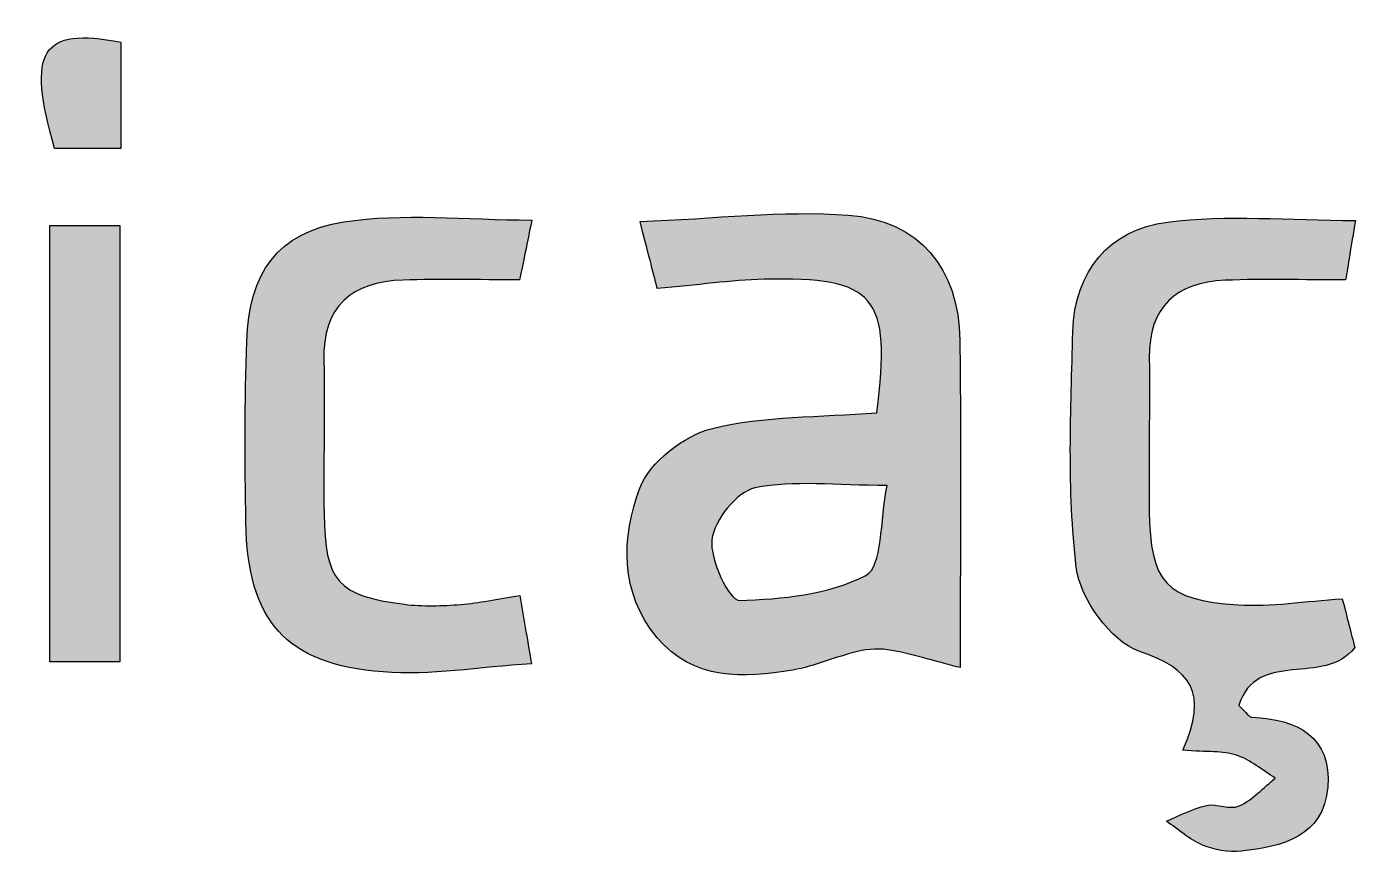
# Model space of a CAD drawing. Header units: millimetres. Extents: x 1841 to 1977, y -2528 to -2309.
# Drawn here: x 1898.83 to 1905.22, y -2503.45 to -2499.47 of the extents above; entities that cross this region are included whole.
import ezdxf

# ---------------------------------------------------------------- set-up
doc = ezdxf.new("R2010")
doc.units = ezdxf.units.MM
doc.layers.add('LASER$cut', color=1, linetype='Continuous', lineweight=0, true_color=0xff0000)
doc.layers.add('LASER$engrave', color=7, linetype='Continuous')

# ---------------------------------------------------------------- blocks, each defined once
blk = doc.blocks.new('Block 01')
at = {"layer": 'LASER$engrave'}
for points in [[(-10.1946, 28.8982), (-10.1946, 28.3866), (-10.5138, 28.3866), (-10.5367, 28.4706), (-10.5463, 28.5096), (-10.5546, 28.5466), (-10.5616, 28.5816), (-10.5674, 28.6148), (-10.5718, 28.646), (-10.5735, 28.6609), (-10.5749, 28.6754), (-10.576, 28.6894), (-10.5767, 28.7029), (-10.577, 28.716), (-10.577, 28.7286), (-10.5767, 28.7408), (-10.576, 28.7526), (-10.5749, 28.7639), (-10.5743, 28.7694), (-10.5735, 28.7748), (-10.5727, 28.7801), (-10.5717, 28.7853), (-10.5707, 28.7904), (-10.5696, 28.7953), (-10.5684, 28.8002), (-10.5671, 28.8049), (-10.5657, 28.8096), (-10.5642, 28.8141), (-10.5627, 28.8186), (-10.561, 28.8229), (-10.5592, 28.8272), (-10.5574, 28.8313), (-10.5554, 28.8353), (-10.5534, 28.8393), (-10.5513, 28.8431), (-10.549, 28.8468), (-10.5467, 28.8505), (-10.5443, 28.854), (-10.5418, 28.8575), (-10.5392, 28.8608), (-10.5364, 28.864), (-10.5336, 28.8672), (-10.5307, 28.8702), (-10.5277, 28.8732), (-10.5246, 28.876), (-10.5214, 28.8788), (-10.5182, 28.8814), (-10.5148, 28.884), (-10.5113, 28.8865), (-10.5077, 28.8888), (-10.504, 28.8911), (-10.5002, 28.8933), (-10.4963, 28.8954), (-10.4923, 28.8974), (-10.4882, 28.8993), (-10.484, 28.9012), (-10.4797, 28.9029), (-10.4753, 28.9045), (-10.4708, 28.9061), (-10.4662, 28.9076), (-10.4615, 28.9089), (-10.4567, 28.9102), (-10.4518, 28.9114), (-10.4468, 28.9125), (-10.4417, 28.9136), (-10.4365, 28.9145), (-10.4311, 28.9154), (-10.4257, 28.9161), (-10.4145, 28.9174), (-10.4029, 28.9183), (-10.3909, 28.919), (-10.3784, 28.9192), (-10.3656, 28.9192), (-10.3522, 28.9188), (-10.3385, 28.9181), (-10.3243, 28.9171), (-10.3096, 28.9158), (-10.2946, 28.9142), (-10.263, 28.91), (-10.2297, 28.9047)], [(-8.2741, 26.2338), (-8.2179, 25.9042), (-8.585, 25.8718), (-8.6731, 25.8652), (-8.7603, 25.8611), (-8.8035, 25.8604), (-8.8466, 25.8606), (-8.8895, 25.862), (-8.9323, 25.8646), (-8.9756, 25.8686), (-9.0173, 25.8735), (-9.0573, 25.8796), (-9.0956, 25.8866), (-9.1142, 25.8906), (-9.1324, 25.8948), (-9.1502, 25.8993), (-9.1676, 25.9041), (-9.1845, 25.9091), (-9.2011, 25.9145), (-9.2174, 25.9201), (-9.2332, 25.926), (-9.2486, 25.9322), (-9.2637, 25.9387), (-9.2784, 25.9455), (-9.2927, 25.9525), (-9.3066, 25.9599), (-9.3202, 25.9676), (-9.3334, 25.9755), (-9.3463, 25.9838), (-9.3588, 25.9924), (-9.3709, 26.0013), (-9.3826, 26.0105), (-9.3941, 26.02), (-9.4051, 26.0298), (-9.4159, 26.0399), (-9.4262, 26.0503), (-9.4363, 26.0611), (-9.446, 26.0722), (-9.4553, 26.0836), (-9.4643, 26.0953), (-9.473, 26.1074), (-9.4814, 26.1198), (-9.4894, 26.1325), (-9.4972, 26.1456), (-9.5046, 26.159), (-9.5116, 26.1727), (-9.5184, 26.1868), (-9.5248, 26.2012), (-9.531, 26.216), (-9.5368, 26.2311), (-9.5423, 26.2466), (-9.5476, 26.2624), (-9.5525, 26.2785), (-9.5571, 26.2951), (-9.5614, 26.3119), (-9.5655, 26.3292), (-9.5692, 26.3468), (-9.5727, 26.3647), (-9.5759, 26.3831), (-9.5814, 26.4208), (-9.5858, 26.4601), (-9.5892, 26.5008), (-9.5915, 26.5431), (-9.5927, 26.5869), (-9.5962, 27.0223), (-9.5883, 27.4574), (-9.5869, 27.4878), (-9.5847, 27.5174), (-9.5818, 27.5463), (-9.5782, 27.5743), (-9.5738, 27.6016), (-9.5686, 27.6281), (-9.5657, 27.641), (-9.5626, 27.6537), (-9.5593, 27.6663), (-9.5559, 27.6786), (-9.5522, 27.6908), (-9.5483, 27.7027), (-9.5442, 27.7145), (-9.5399, 27.726), (-9.5353, 27.7374), (-9.5306, 27.7486), (-9.5257, 27.7595), (-9.5205, 27.7703), (-9.5152, 27.7808), (-9.5096, 27.7912), (-9.5038, 27.8013), (-9.4977, 27.8113), (-9.4915, 27.821), (-9.485, 27.8305), (-9.4783, 27.8399), (-9.4714, 27.849), (-9.4643, 27.858), (-9.4569, 27.8667), (-9.4493, 27.8752), (-9.4414, 27.8835), (-9.4334, 27.8916), (-9.425, 27.8996), (-9.4165, 27.9073), (-9.4077, 27.9148), (-9.3987, 27.9221), (-9.3894, 27.9291), (-9.3799, 27.936), (-9.3701, 27.9427), (-9.3601, 27.9492), (-9.3499, 27.9554), (-9.3394, 27.9615), (-9.3286, 27.9673), (-9.3176, 27.973), (-9.3064, 27.9784), (-9.2949, 27.9836), (-9.2831, 27.9887), (-9.2711, 27.9935), (-9.2588, 27.9981), (-9.2462, 28.0024), (-9.2334, 28.0066), (-9.2203, 28.0106), (-9.207, 28.0143), (-9.1933, 28.0179), (-9.1795, 28.0212), (-9.1653, 28.0243), (-9.1509, 28.0272), (-9.1212, 28.0324), (-9.0678, 28.0399), (-9.014, 28.0457), (-8.9599, 28.05), (-8.9055, 28.0528), (-8.8506, 28.0545), (-8.7954, 28.0551), (-8.6836, 28.054), (-8.2163, 28.0418), (-8.275, 27.7537), (-8.5653, 27.7554), (-8.702, 27.7553), (-8.8362, 27.7525), (-8.859, 27.7513), (-8.8812, 27.7496), (-8.9028, 27.7472), (-8.9133, 27.7457), (-8.9237, 27.7441), (-8.9339, 27.7424), (-8.9439, 27.7404), (-8.9538, 27.7383), (-8.9635, 27.7361), (-8.9731, 27.7336), (-8.9825, 27.731), (-8.9917, 27.7282), (-9.0007, 27.7253), (-9.0096, 27.7222), (-9.0183, 27.7189), (-9.0269, 27.7154), (-9.0352, 27.7118), (-9.0434, 27.7079), (-9.0514, 27.7039), (-9.0593, 27.6998), (-9.0669, 27.6954), (-9.0744, 27.6909), (-9.0817, 27.6862), (-9.0889, 27.6813), (-9.0958, 27.6762), (-9.1026, 27.6709), (-9.1091, 27.6655), (-9.1155, 27.6598), (-9.1218, 27.654), (-9.1278, 27.648), (-9.1336, 27.6418), (-9.1393, 27.6354), (-9.1448, 27.6288), (-9.15, 27.6221), (-9.1551, 27.6151), (-9.16, 27.6079), (-9.1647, 27.6006), (-9.1692, 27.593), (-9.1736, 27.5853), (-9.1777, 27.5774), (-9.1816, 27.5692), (-9.1853, 27.5609), (-9.1889, 27.5523), (-9.1922, 27.5436), (-9.1953, 27.5346), (-9.1983, 27.5255), (-9.201, 27.5161), (-9.2035, 27.5066), (-9.2059, 27.4968), (-9.208, 27.4868), (-9.2099, 27.4766), (-9.2116, 27.4662), (-9.2131, 27.4556), (-9.2144, 27.4448), (-9.2155, 27.4338), (-9.2164, 27.4225), (-9.2171, 27.4111), (-9.2175, 27.3994), (-9.2178, 27.3875), (-9.2178, 27.3754), (-9.2176, 27.3631), (-9.2165, 26.6285), (-9.2149, 26.5702), (-9.2135, 26.5432), (-9.2117, 26.5175), (-9.2094, 26.4932), (-9.2065, 26.4702), (-9.2031, 26.4485), (-9.2012, 26.4381), (-9.1992, 26.4279), (-9.1969, 26.4181), (-9.1946, 26.4086), (-9.192, 26.3993), (-9.1893, 26.3903), (-9.1864, 26.3816), (-9.1833, 26.3732), (-9.18, 26.365), (-9.1766, 26.3571), (-9.1729, 26.3494), (-9.1691, 26.342), (-9.1671, 26.3384), (-9.165, 26.3348), (-9.1629, 26.3313), (-9.1608, 26.3279), (-9.1586, 26.3245), (-9.1563, 26.3211), (-9.154, 26.3179), (-9.1516, 26.3147), (-9.1492, 26.3115), (-9.1467, 26.3084), (-9.1441, 26.3053), (-9.1415, 26.3023), (-9.1389, 26.2994), (-9.1362, 26.2965), (-9.1334, 26.2936), (-9.1306, 26.2908), (-9.1277, 26.2881), (-9.1247, 26.2854), (-9.1217, 26.2827), (-9.1186, 26.2801), (-9.1155, 26.2776), (-9.1123, 26.2751), (-9.109, 26.2726), (-9.1057, 26.2702), (-9.1023, 26.2678), (-9.0988, 26.2655), (-9.0917, 26.261), (-9.0843, 26.2566), (-9.0766, 26.2524), (-9.0687, 26.2483), (-9.0604, 26.2445), (-9.0519, 26.2407), (-9.0431, 26.2371), (-9.034, 26.2337), (-9.0246, 26.2303), (-9.0149, 26.2271), (-9.0049, 26.224), (-8.9945, 26.2211), (-8.9839, 26.2182), (-8.9616, 26.2128), (-8.9379, 26.2077), (-8.9129, 26.2031), (-8.8865, 26.1987), (-8.8293, 26.1906), (-8.8126, 26.1886), (-8.7958, 26.187), (-8.7789, 26.1857), (-8.762, 26.1847), (-8.7281, 26.1836), (-8.6941, 26.1834), (-8.66, 26.1841), (-8.6259, 26.1855), (-8.5581, 26.1899), (-8.5253, 26.193), (-8.4922, 26.1972), (-8.4244, 26.2078)], [(-5.0823, 25.4875), (-5.0713, 25.5132), (-5.0615, 25.538), (-5.0529, 25.5618), (-5.049, 25.5734), (-5.0454, 25.5848), (-5.0422, 25.5959), (-5.0392, 25.6068), (-5.0365, 25.6175), (-5.0341, 25.628), (-5.032, 25.6383), (-5.0302, 25.6484), (-5.0287, 25.6583), (-5.0274, 25.668), (-5.0265, 25.6775), (-5.0258, 25.6868), (-5.0255, 25.6959), (-5.0254, 25.7048), (-5.0256, 25.7135), (-5.0261, 25.7221), (-5.0264, 25.7263), (-5.0268, 25.7305), (-5.0273, 25.7346), (-5.0279, 25.7387), (-5.0285, 25.7428), (-5.0292, 25.7468), (-5.03, 25.7508), (-5.0308, 25.7547), (-5.0318, 25.7586), (-5.0327, 25.7624), (-5.0338, 25.7662), (-5.0349, 25.77), (-5.0361, 25.7737), (-5.0374, 25.7774), (-5.0387, 25.7811), (-5.0401, 25.7847), (-5.0416, 25.7883), (-5.0431, 25.7918), (-5.0448, 25.7953), (-5.0464, 25.7988), (-5.0482, 25.8022), (-5.05, 25.8056), (-5.0519, 25.809), (-5.0538, 25.8123), (-5.0559, 25.8156), (-5.058, 25.8189), (-5.0601, 25.8221), (-5.0624, 25.8253), (-5.0647, 25.8285), (-5.067, 25.8316), (-5.0695, 25.8347), (-5.072, 25.8378), (-5.0745, 25.8408), (-5.0772, 25.8439), (-5.0827, 25.8498), (-5.0884, 25.8556), (-5.0944, 25.8613), (-5.1007, 25.8669), (-5.1073, 25.8724), (-5.1141, 25.8778), (-5.1212, 25.8832), (-5.1286, 25.8884), (-5.1362, 25.8935), (-5.1441, 25.8985), (-5.1522, 25.9034), (-5.1606, 25.9083), (-5.1693, 25.9131), (-5.1782, 25.9178), (-5.1874, 25.9224), (-5.2066, 25.9315), (-5.2268, 25.9403), (-5.248, 25.9489), (-5.2703, 25.9574), (-5.2935, 25.9656), (-5.2999, 25.9679), (-5.3062, 25.9704), (-5.3126, 25.9732), (-5.319, 25.9762), (-5.3254, 25.9793), (-5.3318, 25.9827), (-5.3382, 25.9863), (-5.3446, 25.9901), (-5.3509, 25.9941), (-5.3573, 25.9983), (-5.3637, 26.0027), (-5.37, 26.0073), (-5.3763, 26.012), (-5.3826, 26.0169), (-5.3889, 26.022), (-5.3951, 26.0272), (-5.4075, 26.0381), (-5.4197, 26.0496), (-5.4318, 26.0616), (-5.4436, 26.0742), (-5.4552, 26.0872), (-5.4665, 26.1006), (-5.4775, 26.1144), (-5.4882, 26.1285), (-5.4986, 26.143), (-5.5086, 26.1577), (-5.5182, 26.1726), (-5.5274, 26.1877), (-5.5361, 26.203), (-5.5443, 26.2183), (-5.5521, 26.2337), (-5.5593, 26.2492), (-5.566, 26.2646), (-5.572, 26.28), (-5.5775, 26.2952), (-5.58, 26.3028), (-5.5823, 26.3103), (-5.5845, 26.3178), (-5.5865, 26.3253), (-5.5884, 26.3327), (-5.59, 26.34), (-5.5915, 26.3473), (-5.5928, 26.3545), (-5.5939, 26.3616), (-5.5948, 26.3687), (-5.6025, 26.4389), (-5.6087, 26.5093), (-5.6176, 26.6505), (-5.6222, 26.7923), (-5.6235, 26.9344), (-5.6113, 27.5038), (-5.6109, 27.5173), (-5.6102, 27.5307), (-5.6092, 27.544), (-5.6081, 27.5571), (-5.6067, 27.5701), (-5.605, 27.583), (-5.6032, 27.5957), (-5.6011, 27.6083), (-5.5988, 27.6207), (-5.5963, 27.633), (-5.5936, 27.6452), (-5.5906, 27.6572), (-5.5874, 27.669), (-5.584, 27.6807), (-5.5804, 27.6922), (-5.5765, 27.7036), (-5.5725, 27.7148), (-5.5682, 27.7259), (-5.5637, 27.7368), (-5.559, 27.7475), (-5.5541, 27.7581), (-5.549, 27.7685), (-5.5436, 27.7788), (-5.5381, 27.7888), (-5.5323, 27.7987), (-5.5264, 27.8085), (-5.5202, 27.818), (-5.5138, 27.8274), (-5.5072, 27.8366), (-5.5005, 27.8456), (-5.4935, 27.8544), (-5.4863, 27.863), (-5.4789, 27.8715), (-5.4713, 27.8798), (-5.4635, 27.8878), (-5.4556, 27.8957), (-5.4474, 27.9034), (-5.439, 27.9109), (-5.4304, 27.9182), (-5.4217, 27.9253), (-5.4127, 27.9322), (-5.4036, 27.9389), (-5.3943, 27.9454), (-5.3848, 27.9517), (-5.3751, 27.9578), (-5.3652, 27.9637), (-5.3551, 27.9694), (-5.3448, 27.9748), (-5.3344, 27.9801), (-5.3238, 27.9851), (-5.313, 27.9899), (-5.302, 27.9945), (-5.2908, 27.9988), (-5.2795, 28.003), (-5.2679, 28.0069), (-5.2562, 28.0106), (-5.2444, 28.014), (-5.2323, 28.0172), (-5.2201, 28.0202), (-5.2077, 28.023), (-5.1951, 28.0255), (-5.1824, 28.0278), (-5.1695, 28.0299), (-5.1564, 28.0317), (-5.1025, 28.0378), (-5.0484, 28.0426), (-4.994, 28.0461), (-4.9393, 28.0485), (-4.829, 28.0504), (-4.7172, 28.0495), (-4.2509, 28.0398), (-4.2982, 27.7531), (-4.5953, 27.7552), (-4.7376, 27.755), (-4.8779, 27.7514), (-4.8996, 27.7501), (-4.9207, 27.7483), (-4.9412, 27.7457), (-4.9513, 27.7443), (-4.9611, 27.7426), (-4.9709, 27.7408), (-4.9804, 27.7388), (-4.9898, 27.7367), (-4.9991, 27.7344), (-5.0082, 27.7319), (-5.0171, 27.7293), (-5.0259, 27.7265), (-5.0345, 27.7236), (-5.043, 27.7205), (-5.0513, 27.7172), (-5.0594, 27.7137), (-5.0674, 27.7101), (-5.0752, 27.7064), (-5.0828, 27.7024), (-5.0903, 27.6983), (-5.0976, 27.694), (-5.1047, 27.6895), (-5.1117, 27.6849), (-5.1185, 27.6801), (-5.1251, 27.6751), (-5.1316, 27.67), (-5.1379, 27.6647), (-5.144, 27.6592), (-5.1499, 27.6535), (-5.1557, 27.6476), (-5.1613, 27.6416), (-5.1667, 27.6354), (-5.1719, 27.629), (-5.177, 27.6225), (-5.1819, 27.6157), (-5.1866, 27.6088), (-5.1911, 27.6017), (-5.1955, 27.5945), (-5.1996, 27.587), (-5.2036, 27.5794), (-5.2074, 27.5715), (-5.211, 27.5635), (-5.2144, 27.5553), (-5.2177, 27.547), (-5.2207, 27.5384), (-5.2236, 27.5297), (-5.2263, 27.5207), (-5.2287, 27.5116), (-5.231, 27.5023), (-5.2331, 27.4928), (-5.2351, 27.4831), (-5.2368, 27.4732), (-5.2383, 27.4631), (-5.2396, 27.4529), (-5.2408, 27.4424), (-5.2417, 27.4318), (-5.2424, 27.421), (-5.243, 27.4099), (-5.2433, 27.3987), (-5.2435, 27.3873), (-5.2434, 27.3756), (-5.2434, 26.6421), (-5.2416, 26.5799), (-5.2401, 26.5511), (-5.238, 26.5237), (-5.2353, 26.4977), (-5.2321, 26.4731), (-5.2302, 26.4613), (-5.2282, 26.4498), (-5.2261, 26.4386), (-5.2237, 26.4278), (-5.2212, 26.4172), (-5.2185, 26.407), (-5.2156, 26.397), (-5.2125, 26.3874), (-5.2092, 26.3781), (-5.2058, 26.369), (-5.2021, 26.3602), (-5.1982, 26.3518), (-5.1941, 26.3435), (-5.1919, 26.3395), (-5.1898, 26.3356), (-5.1875, 26.3317), (-5.1852, 26.3279), (-5.1829, 26.3242), (-5.1804, 26.3205), (-5.178, 26.3169), (-5.1754, 26.3134), (-5.1728, 26.3099), (-5.1702, 26.3064), (-5.1675, 26.3031), (-5.1647, 26.2998), (-5.1619, 26.2965), (-5.159, 26.2934), (-5.156, 26.2902), (-5.153, 26.2872), (-5.1499, 26.2842), (-5.1467, 26.2812), (-5.1435, 26.2784), (-5.1402, 26.2755), (-5.1369, 26.2727), (-5.1334, 26.27), (-5.1299, 26.2674), (-5.1264, 26.2647), (-5.1228, 26.2622), (-5.1191, 26.2597), (-5.1153, 26.2572), (-5.1115, 26.2548), (-5.1075, 26.2525), (-5.1036, 26.2502), (-5.0954, 26.2457), (-5.0869, 26.2415), (-5.0781, 26.2374), (-5.069, 26.2336), (-5.0596, 26.2299), (-5.0499, 26.2264), (-5.0399, 26.223), (-5.0296, 26.2198), (-5.0189, 26.2168), (-5.0079, 26.214), (-4.9965, 26.2113), (-4.9848, 26.2087), (-4.9604, 26.2041), (-4.9345, 26.1999), (-4.9071, 26.1963), (-4.8783, 26.1932), (-4.8159, 26.1881), (-4.786, 26.1866), (-4.756, 26.1859), (-4.7259, 26.186), (-4.6957, 26.1867), (-4.6348, 26.1897), (-4.5731, 26.1945), (-4.3139, 26.2176), (-4.2541, 25.9818), (-4.2575, 25.9774), (-4.2611, 25.9731), (-4.2647, 25.969), (-4.2684, 25.965), (-4.2721, 25.9611), (-4.2759, 25.9574), (-4.2798, 25.9538), (-4.2837, 25.9503), (-4.2876, 25.9469), (-4.2916, 25.9437), (-4.2957, 25.9405), (-4.2998, 25.9375), (-4.304, 25.9346), (-4.3082, 25.9317), (-4.3125, 25.929), (-4.3168, 25.9264), (-4.3212, 25.9239), (-4.3256, 25.9215), (-4.33, 25.9192), (-4.3345, 25.917), (-4.3391, 25.9148), (-4.3436, 25.9128), (-4.3483, 25.9108), (-4.3529, 25.9089), (-4.3623, 25.9054), (-4.3719, 25.9022), (-4.3815, 25.8993), (-4.3913, 25.8966), (-4.4012, 25.8942), (-4.4112, 25.892), (-4.4213, 25.89), (-4.4314, 25.8882), (-4.452, 25.8851), (-4.4727, 25.8825), (-4.5561, 25.8742), (-4.5767, 25.8719), (-4.597, 25.8692), (-4.617, 25.8659), (-4.6269, 25.864), (-4.6366, 25.8619), (-4.6462, 25.8596), (-4.6557, 25.8571), (-4.6651, 25.8543), (-4.6743, 25.8512), (-4.6788, 25.8495), (-4.6834, 25.8478), (-4.6878, 25.846), (-4.6922, 25.8441), (-4.6966, 25.8422), (-4.7009, 25.8401), (-4.7052, 25.838), (-4.7095, 25.8358), (-4.7137, 25.8334), (-4.7178, 25.831), (-4.7219, 25.8285), (-4.7259, 25.8259), (-4.7299, 25.8232), (-4.7338, 25.8204), (-4.7377, 25.8174), (-4.7415, 25.8144), (-4.7453, 25.8113), (-4.749, 25.808), (-4.7526, 25.8046), (-4.7562, 25.8011), (-4.7597, 25.7975), (-4.7631, 25.7938), (-4.7665, 25.7899), (-4.7698, 25.7859), (-4.773, 25.7818), (-4.7762, 25.7775), (-4.7793, 25.7731), (-4.7823, 25.7686), (-4.7853, 25.7639), (-4.7882, 25.7591), (-4.791, 25.7541), (-4.7937, 25.749), (-4.7964, 25.7437), (-4.799, 25.7383), (-4.8015, 25.7327), (-4.8039, 25.727), (-4.8062, 25.7211), (-4.8085, 25.715), (-4.8106, 25.7088), (-4.8127, 25.7024), (-4.7996, 25.6903), (-4.7885, 25.6794), (-4.7714, 25.6618), (-4.7679, 25.6584), (-4.7647, 25.6553), (-4.7632, 25.654), (-4.7617, 25.6527), (-4.7603, 25.6516), (-4.7596, 25.651), (-4.7589, 25.6505), (-4.7582, 25.6501), (-4.7575, 25.6496), (-4.7568, 25.6492), (-4.7562, 25.6488), (-4.7555, 25.6484), (-4.7549, 25.6481), (-4.7542, 25.6478), (-4.7539, 25.6477), (-4.7536, 25.6475), (-4.7533, 25.6474), (-4.7529, 25.6473), (-4.7526, 25.6472), (-4.7523, 25.6471), (-4.752, 25.647), (-4.7517, 25.6469), (-4.7514, 25.6468), (-4.751, 25.6467), (-4.7507, 25.6466), (-4.7504, 25.6466), (-4.7501, 25.6465), (-4.7498, 25.6465), (-4.7495, 25.6464), (-4.7491, 25.6464), (-4.7488, 25.6464), (-4.7485, 25.6464), (-4.7281, 25.6454), (-4.7081, 25.644), (-4.6884, 25.642), (-4.6691, 25.6396), (-4.6502, 25.6366), (-4.6318, 25.6331), (-4.6227, 25.6311), (-4.6138, 25.6291), (-4.605, 25.6268), (-4.5963, 25.6244), (-4.5877, 25.6219), (-4.5793, 25.6193), (-4.571, 25.6165), (-4.5629, 25.6135), (-4.5549, 25.6104), (-4.547, 25.6071), (-4.5393, 25.6037), (-4.5317, 25.6001), (-4.5243, 25.5964), (-4.517, 25.5925), (-4.5099, 25.5885), (-4.5029, 25.5842), (-4.4961, 25.5799), (-4.4895, 25.5753), (-4.483, 25.5706), (-4.4768, 25.5657), (-4.4707, 25.5607), (-4.4647, 25.5555), (-4.459, 25.5501), (-4.4534, 25.5445), (-4.448, 25.5387), (-4.4429, 25.5328), (-4.4379, 25.5267), (-4.4331, 25.5204), (-4.4285, 25.5139), (-4.4241, 25.5072), (-4.4199, 25.5004), (-4.4159, 25.4933), (-4.4121, 25.4861), (-4.4085, 25.4786), (-4.4052, 25.471), (-4.4021, 25.4632), (-4.3992, 25.4552), (-4.3965, 25.4469), (-4.3941, 25.4385), (-4.3918, 25.4299), (-4.3899, 25.421), (-4.3881, 25.412), (-4.3866, 25.4027), (-4.3853, 25.3933), (-4.3843, 25.3836), (-4.3836, 25.3737), (-4.3831, 25.3636), (-4.3828, 25.3533), (-4.3828, 25.3427), (-4.3831, 25.3319), (-4.3836, 25.321), (-4.3844, 25.3097), (-4.3854, 25.2987), (-4.3867, 25.288), (-4.3883, 25.2775), (-4.3901, 25.2673), (-4.3921, 25.2574), (-4.3944, 25.2477), (-4.397, 25.2383), (-4.3997, 25.2291), (-4.4027, 25.2201), (-4.406, 25.2115), (-4.4094, 25.203), (-4.4131, 25.1948), (-4.417, 25.1868), (-4.4211, 25.179), (-4.4254, 25.1715), (-4.4299, 25.1642), (-4.4346, 25.1571), (-4.4394, 25.1502), (-4.4445, 25.1435), (-4.4498, 25.1371), (-4.4552, 25.1308), (-4.4609, 25.1247), (-4.4667, 25.1189), (-4.4726, 25.1132), (-4.4787, 25.1077), (-4.485, 25.1024), (-4.4915, 25.0973), (-4.4981, 25.0923), (-4.5048, 25.0875), (-4.5117, 25.0829), (-4.5187, 25.0785), (-4.5259, 25.0742), (-4.5332, 25.0701), (-4.5406, 25.0661), (-4.5481, 25.0623), (-4.5558, 25.0587), (-4.5635, 25.0551), (-4.5714, 25.0518), (-4.5794, 25.0485), (-4.5875, 25.0454), (-4.6039, 25.0396), (-4.6207, 25.0343), (-4.6378, 25.0294), (-4.6552, 25.025), (-4.6729, 25.021), (-4.6908, 25.0173), (-4.7089, 25.014), (-4.7271, 25.011), (-4.7638, 25.0059), (-4.8008, 25.0017), (-4.8065, 25.0011), (-4.8123, 25.0007), (-4.8181, 25.0004), (-4.8239, 25.0001), (-4.8357, 25), (-4.8476, 25.0003), (-4.8595, 25.0009), (-4.8714, 25.0019), (-4.8834, 25.0033), (-4.8953, 25.0051), (-4.9072, 25.0072), (-4.919, 25.0096), (-4.9307, 25.0124), (-4.9422, 25.0155), (-4.9536, 25.0189), (-4.9648, 25.0226), (-4.9758, 25.0266), (-4.9865, 25.0309), (-4.9925, 25.0334), (-4.9983, 25.0361), (-5.0041, 25.0389), (-5.0098, 25.0418), (-5.0212, 25.0479), (-5.0324, 25.0544), (-5.0434, 25.0613), (-5.0544, 25.0684), (-5.0759, 25.0834), (-5.1184, 25.1149), (-5.1397, 25.1305), (-5.1612, 25.1456), (-5.1373, 25.1558), (-5.1135, 25.1665), (-5.0658, 25.1879), (-5.0419, 25.198), (-5.0298, 25.2028), (-5.0177, 25.2072), (-5.0055, 25.2114), (-4.9933, 25.2152), (-4.9809, 25.2187), (-4.9747, 25.2202), (-4.9685, 25.2217), (-4.9661, 25.2221), (-4.9637, 25.2226), (-4.9613, 25.2229), (-4.9589, 25.2232), (-4.9564, 25.2235), (-4.954, 25.2237), (-4.9515, 25.2238), (-4.949, 25.2239), (-4.9465, 25.224), (-4.944, 25.224), (-4.9389, 25.2239), (-4.9338, 25.2236), (-4.9286, 25.2232), (-4.9234, 25.2227), (-4.9182, 25.2221), (-4.9077, 25.2206), (-4.8867, 25.2172), (-4.8764, 25.2156), (-4.8661, 25.2142), (-4.8611, 25.2137), (-4.8561, 25.2133), (-4.8511, 25.213), (-4.8463, 25.2128), (-4.8439, 25.2128), (-4.8415, 25.2128), (-4.8391, 25.2129), (-4.8368, 25.213), (-4.8344, 25.2132), (-4.8321, 25.2134), (-4.8299, 25.2137), (-4.8276, 25.2141), (-4.8254, 25.2145), (-4.8232, 25.2149), (-4.821, 25.2155), (-4.8188, 25.2161), (-4.8167, 25.2167), (-4.8157, 25.2171), (-4.8146, 25.2174), (-4.8136, 25.2178), (-4.8126, 25.2183), (-4.8115, 25.2187), (-4.8105, 25.2191), (-4.8045, 25.222), (-4.7985, 25.225), (-4.7926, 25.2282), (-4.7868, 25.2315), (-4.781, 25.235), (-4.7753, 25.2386), (-4.7697, 25.2423), (-4.7641, 25.2462), (-4.753, 25.2542), (-4.7421, 25.2625), (-4.7314, 25.2712), (-4.7208, 25.2802), (-4.6789, 25.3173), (-4.658, 25.3358), (-4.6367, 25.3537), (-4.6598, 25.3684), (-4.6827, 25.3838), (-4.7284, 25.4146), (-4.74, 25.4221), (-4.7516, 25.4292), (-4.7634, 25.4361), (-4.7752, 25.4426), (-4.7872, 25.4487), (-4.7932, 25.4516), (-4.7993, 25.4543), (-4.8055, 25.4569), (-4.8117, 25.4594), (-4.8179, 25.4617), (-4.8242, 25.4639), (-4.8303, 25.4659), (-4.8364, 25.4676), (-4.8426, 25.4692), (-4.8489, 25.4707), (-4.8552, 25.4721), (-4.8617, 25.4733), (-4.8682, 25.4744), (-4.8749, 25.4754), (-4.8885, 25.4771), (-4.9026, 25.4784), (-4.9325, 25.4803), (-5.0006, 25.4829), (-5.0395, 25.4847)], [(-10.2002, 28.0157), (-10.2002, 25.913), (-10.5366, 25.913), (-10.5366, 28.0157)]]:
    blk.add_hatch(color=256, dxfattribs=at).paths.add_polyline_path(points, flags=0)
h = blk.add_hatch(color=256, dxfattribs=at)
h.paths.add_polyline_path([(-6.5549, 27.1137), (-6.5433, 27.2139), (-6.539, 27.26), (-6.5357, 27.3036), (-6.5336, 27.3447), (-6.5326, 27.3833), (-6.5328, 27.4197), (-6.5334, 27.4369), (-6.5343, 27.4537), (-6.5356, 27.4699), (-6.5371, 27.4855), (-6.5391, 27.5006), (-6.5414, 27.5151), (-6.544, 27.5292), (-6.547, 27.5427), (-6.5487, 27.5493), (-6.5504, 27.5557), (-6.5523, 27.562), (-6.5542, 27.5682), (-6.5562, 27.5743), (-6.5584, 27.5803), (-6.5606, 27.5861), (-6.5629, 27.5918), (-6.5654, 27.5974), (-6.5679, 27.6029), (-6.5705, 27.6083), (-6.5733, 27.6135), (-6.5761, 27.6187), (-6.579, 27.6237), (-6.5821, 27.6286), (-6.5853, 27.6334), (-6.5885, 27.6381), (-6.5919, 27.6427), (-6.5954, 27.6471), (-6.599, 27.6515), (-6.6027, 27.6558), (-6.6065, 27.6599), (-6.6104, 27.664), (-6.6145, 27.6679), (-6.6186, 27.6718), (-6.6229, 27.6755), (-6.6273, 27.6792), (-6.6318, 27.6827), (-6.6364, 27.6862), (-6.6411, 27.6895), (-6.646, 27.6928), (-6.651, 27.6959), (-6.6561, 27.699), (-6.6613, 27.702), (-6.6667, 27.7049), (-6.6721, 27.7077), (-6.6777, 27.7104), (-6.6834, 27.713), (-6.6893, 27.7155), (-6.6953, 27.718), (-6.7014, 27.7204), (-6.7076, 27.7226), (-6.714, 27.7248), (-6.7205, 27.7269), (-6.7339, 27.7309), (-6.7478, 27.7346), (-6.7622, 27.738), (-6.7772, 27.741), (-6.7928, 27.7438), (-6.8089, 27.7463), (-6.8256, 27.7485), (-6.8429, 27.7505), (-6.8792, 27.7536), (-6.9179, 27.7558), (-6.959, 27.7571), (-7.0026, 27.7575), (-7.0975, 27.7562), (-7.158, 27.7537), (-7.2189, 27.7498), (-7.3431, 27.7386), (-7.6121, 27.7113), (-7.6945, 28.0341), (-7.1776, 28.0638), (-7.0544, 28.0695), (-6.9327, 28.0723), (-6.8724, 28.0723), (-6.8123, 28.0713), (-6.7524, 28.0689), (-6.6927, 28.0652), (-6.6766, 28.0639), (-6.6608, 28.0622), (-6.6452, 28.0602), (-6.6298, 28.058), (-6.6147, 28.0554), (-6.5998, 28.0526), (-6.5851, 28.0495), (-6.5707, 28.0461), (-6.5565, 28.0424), (-6.5425, 28.0384), (-6.5288, 28.0341), (-6.5153, 28.0296), (-6.502, 28.0248), (-6.489, 28.0197), (-6.4763, 28.0143), (-6.4637, 28.0087), (-6.4514, 28.0028), (-6.4394, 27.9966), (-6.4276, 27.9902), (-6.416, 27.9835), (-6.4047, 27.9765), (-6.3936, 27.9693), (-6.3828, 27.9619), (-6.3722, 27.9542), (-6.3619, 27.9462), (-6.3518, 27.938), (-6.3419, 27.9295), (-6.3323, 27.9208), (-6.3229, 27.9119), (-6.3138, 27.9027), (-6.305, 27.8933), (-6.2964, 27.8836), (-6.288, 27.8737), (-6.2799, 27.8636), (-6.272, 27.8532), (-6.2644, 27.8426), (-6.2571, 27.8318), (-6.25, 27.8208), (-6.2431, 27.8096), (-6.2365, 27.7981), (-6.2302, 27.7864), (-6.2241, 27.7745), (-6.2182, 27.7624), (-6.2127, 27.7501), (-6.2073, 27.7376), (-6.2023, 27.7248), (-6.1975, 27.7119), (-6.1929, 27.6988), (-6.1886, 27.6854), (-6.1846, 27.6719), (-6.1808, 27.6582), (-6.1773, 27.6443), (-6.174, 27.6302), (-6.171, 27.6159), (-6.1683, 27.6014), (-6.1658, 27.5867), (-6.1636, 27.5719), (-6.1617, 27.5569), (-6.16, 27.5416), (-6.1586, 27.5263), (-6.1574, 27.5107), (-6.1565, 27.495), (-6.1556, 27.463), (-6.1538, 25.8856), (-6.3281, 25.9324), (-6.4064, 25.9523), (-6.4447, 25.961), (-6.4828, 25.9687), (-6.4928, 25.9704), (-6.503, 25.9718), (-6.5132, 25.9729), (-6.5235, 25.9738), (-6.534, 25.9743), (-6.5444, 25.9746), (-6.5549, 25.9747), (-6.5654, 25.9744), (-6.5759, 25.9739), (-6.5864, 25.9732), (-6.5969, 25.9721), (-6.6072, 25.9709), (-6.6175, 25.9693), (-6.6278, 25.9676), (-6.6379, 25.9656), (-6.6478, 25.9633), (-6.6675, 25.9585), (-6.687, 25.9531), (-6.726, 25.9415), (-6.8034, 25.9163), (-6.8421, 25.9038), (-6.8809, 25.8922), (-6.9004, 25.8869), (-6.92, 25.8821), (-6.9397, 25.8778), (-6.9595, 25.874), (-7.0041, 25.8667), (-7.0486, 25.8604), (-7.093, 25.8554), (-7.1151, 25.8535), (-7.1371, 25.852), (-7.1591, 25.8509), (-7.1809, 25.8503), (-7.2027, 25.8502), (-7.2243, 25.8507), (-7.2458, 25.8518), (-7.2671, 25.8535), (-7.2883, 25.8559), (-7.3093, 25.859), (-7.3198, 25.8608), (-7.3301, 25.8627), (-7.3405, 25.8649), (-7.3508, 25.8673), (-7.361, 25.8699), (-7.3712, 25.8726), (-7.3813, 25.8756), (-7.3914, 25.8788), (-7.4014, 25.8822), (-7.4114, 25.8858), (-7.4213, 25.8897), (-7.4311, 25.8937), (-7.4408, 25.8981), (-7.4505, 25.9026), (-7.4602, 25.9074), (-7.4697, 25.9124), (-7.4792, 25.9177), (-7.4886, 25.9232), (-7.498, 25.929), (-7.5072, 25.9351), (-7.5164, 25.9414), (-7.5255, 25.948), (-7.5346, 25.9549), (-7.5435, 25.962), (-7.5524, 25.9694), (-7.5611, 25.9772), (-7.5698, 25.9852), (-7.5784, 25.9935), (-7.5869, 26.0021), (-7.5954, 26.011), (-7.6037, 26.0202), (-7.6119, 26.0298), (-7.6204, 26.04), (-7.6285, 26.0502), (-7.6364, 26.0605), (-7.644, 26.071), (-7.6513, 26.0814), (-7.6584, 26.092), (-7.6652, 26.1026), (-7.6717, 26.1132), (-7.6779, 26.124), (-7.6839, 26.1347), (-7.6897, 26.1456), (-7.6952, 26.1565), (-7.7004, 26.1674), (-7.7054, 26.1784), (-7.7102, 26.1895), (-7.7147, 26.2006), (-7.7189, 26.2117), (-7.723, 26.2229), (-7.7268, 26.2341), (-7.7303, 26.2453), (-7.7336, 26.2566), (-7.7367, 26.268), (-7.7396, 26.2793), (-7.7423, 26.2907), (-7.7447, 26.3022), (-7.7469, 26.3136), (-7.7489, 26.3251), (-7.7507, 26.3366), (-7.7523, 26.3481), (-7.7536, 26.3597), (-7.7558, 26.3828), (-7.7571, 26.406), (-7.7577, 26.4292), (-7.7575, 26.4524), (-7.7566, 26.4757), (-7.7549, 26.499), (-7.7526, 26.5222), (-7.7496, 26.5454), (-7.746, 26.5685), (-7.7418, 26.5916), (-7.7369, 26.6145), (-7.7315, 26.6374), (-7.7255, 26.6602), (-7.7189, 26.6828), (-7.7118, 26.7052), (-7.7043, 26.7276), (-7.6962, 26.7497), (-7.6939, 26.7556), (-7.6915, 26.7615), (-7.6888, 26.7674), (-7.686, 26.7733), (-7.6831, 26.7791), (-7.68, 26.785), (-7.6767, 26.7909), (-7.6733, 26.7968), (-7.6697, 26.8026), (-7.666, 26.8084), (-7.6621, 26.8142), (-7.6581, 26.82), (-7.6497, 26.8316), (-7.6408, 26.843), (-7.6314, 26.8542), (-7.6216, 26.8654), (-7.6114, 26.8764), (-7.6007, 26.8872), (-7.5897, 26.8978), (-7.5783, 26.9081), (-7.5666, 26.9183), (-7.5546, 26.9282), (-7.5424, 26.9378), (-7.5299, 26.9472), (-7.5173, 26.9562), (-7.5044, 26.9649), (-7.4914, 26.9733), (-7.4783, 26.9813), (-7.4651, 26.9889), (-7.4518, 26.9962), (-7.4385, 27.003), (-7.4251, 27.0094), (-7.4118, 27.0153), (-7.3985, 27.0208), (-7.3853, 27.0258), (-7.3722, 27.0303), (-7.3592, 27.0342), (-7.3528, 27.036), (-7.3464, 27.0377), (-7.2994, 27.0484), (-7.252, 27.0577), (-7.2043, 27.0656), (-7.1562, 27.0724), (-7.1077, 27.0781), (-7.0589, 27.0829), (-6.9603, 27.0904)], flags=0)
h.paths.add_polyline_path([(-6.5048, 26.763), (-6.8465, 26.7714), (-6.9237, 26.7717), (-6.9613, 26.7709), (-6.9983, 26.7692), (-7.0349, 26.7665), (-7.071, 26.7628), (-7.0889, 26.7604), (-7.1066, 26.7578), (-7.1243, 26.7548), (-7.142, 26.7514), (-7.144, 26.751), (-7.146, 26.7505), (-7.1481, 26.75), (-7.1501, 26.7494), (-7.1522, 26.7488), (-7.1543, 26.7482), (-7.1584, 26.7468), (-7.1626, 26.7452), (-7.1668, 26.7435), (-7.171, 26.7416), (-7.1752, 26.7395), (-7.1794, 26.7374), (-7.1837, 26.735), (-7.1879, 26.7326), (-7.1922, 26.73), (-7.1964, 26.7273), (-7.2007, 26.7244), (-7.2049, 26.7215), (-7.2091, 26.7184), (-7.2134, 26.7152), (-7.2176, 26.7118), (-7.2259, 26.7049), (-7.2342, 26.6975), (-7.2424, 26.6898), (-7.2504, 26.6817), (-7.2583, 26.6734), (-7.266, 26.6647), (-7.2735, 26.6558), (-7.2807, 26.6466), (-7.2878, 26.6373), (-7.2946, 26.6278), (-7.3011, 26.6182), (-7.3073, 26.6084), (-7.3131, 26.5986), (-7.3186, 26.5888), (-7.3238, 26.5789), (-7.3285, 26.5691), (-7.3329, 26.5592), (-7.3349, 26.5544), (-7.3367, 26.5495), (-7.3385, 26.5447), (-7.3402, 26.5399), (-7.3417, 26.5351), (-7.3431, 26.5304), (-7.3444, 26.5257), (-7.3456, 26.5211), (-7.3466, 26.5165), (-7.3475, 26.5119), (-7.3483, 26.5074), (-7.3489, 26.503), (-7.3492, 26.5008), (-7.3494, 26.4985), (-7.3497, 26.4937), (-7.3499, 26.4889), (-7.3499, 26.4839), (-7.3498, 26.4788), (-7.3496, 26.4736), (-7.3492, 26.4683), (-7.3487, 26.4628), (-7.348, 26.4573), (-7.3472, 26.4517), (-7.3463, 26.446), (-7.3453, 26.4402), (-7.3429, 26.4285), (-7.3401, 26.4166), (-7.3369, 26.4045), (-7.3333, 26.3923), (-7.3294, 26.38), (-7.3251, 26.3678), (-7.3206, 26.3556), (-7.3158, 26.3435), (-7.3108, 26.3316), (-7.3056, 26.32), (-7.3002, 26.3086), (-7.2946, 26.2976), (-7.289, 26.2869), (-7.2833, 26.2767), (-7.2775, 26.2671), (-7.2718, 26.2579), (-7.266, 26.2494), (-7.2631, 26.2454), (-7.2603, 26.2416), (-7.2574, 26.2379), (-7.2546, 26.2345), (-7.2518, 26.2312), (-7.249, 26.2281), (-7.2463, 26.2253), (-7.2436, 26.2227), (-7.2422, 26.2214), (-7.2409, 26.2202), (-7.2396, 26.2191), (-7.2383, 26.2181), (-7.237, 26.2171), (-7.2357, 26.2161), (-7.2344, 26.2152), (-7.2332, 26.2144), (-7.2319, 26.2137), (-7.2307, 26.213), (-7.2301, 26.2126), (-7.2295, 26.2123), (-7.2289, 26.212), (-7.2283, 26.2118), (-7.2277, 26.2115), (-7.2271, 26.2113), (-7.2265, 26.211), (-7.2259, 26.2108), (-7.2253, 26.2107), (-7.2247, 26.2105), (-7.2242, 26.2103), (-7.2236, 26.2102), (-7.223, 26.2101), (-7.2225, 26.21), (-7.2219, 26.2099), (-7.2214, 26.2098), (-7.2208, 26.2098), (-7.2203, 26.2097), (-7.2197, 26.2097), (-7.2192, 26.2097), (-7.1407, 26.2125), (-7.0612, 26.2175), (-7.0214, 26.2211), (-6.9817, 26.2255), (-6.942, 26.2307), (-6.9027, 26.237), (-6.8636, 26.2442), (-6.825, 26.2525), (-6.7869, 26.2621), (-6.768, 26.2673), (-6.7494, 26.2729), (-6.7309, 26.2787), (-6.7126, 26.285), (-6.6945, 26.2916), (-6.6766, 26.2985), (-6.6589, 26.3058), (-6.6414, 26.3135), (-6.6242, 26.3216), (-6.6073, 26.3301), (-6.6064, 26.3306), (-6.6054, 26.3311), (-6.6036, 26.3322), (-6.6018, 26.3333), (-6.6001, 26.3345), (-6.5983, 26.3358), (-6.5966, 26.3371), (-6.595, 26.3385), (-6.5933, 26.3399), (-6.5917, 26.3414), (-6.5902, 26.343), (-6.5886, 26.3446), (-6.5871, 26.3463), (-6.5856, 26.348), (-6.5842, 26.3498), (-6.5828, 26.3517), (-6.5814, 26.3536), (-6.58, 26.3556), (-6.5787, 26.3576), (-6.5773, 26.3597), (-6.5761, 26.3618), (-6.5748, 26.364), (-6.5736, 26.3662), (-6.5712, 26.3708), (-6.5689, 26.3757), (-6.5667, 26.3807), (-6.5645, 26.3859), (-6.5625, 26.3913), (-6.5606, 26.3968), (-6.5587, 26.4026), (-6.5569, 26.4085), (-6.5552, 26.4146), (-6.552, 26.4272), (-6.5491, 26.4404), (-6.5464, 26.4541), (-6.5439, 26.4684), (-6.5394, 26.4982), (-6.5246, 26.6294), (-6.5161, 26.6973), (-6.5109, 26.7306), (-6.508, 26.7469)], flags=0)
blk.add_lwpolyline([(-10.1946, 28.8982), (-10.1946, 28.3866), (-10.5138, 28.3866)], dxfattribs=at)
blk.add_lwpolyline([(-10.2002, 28.0157), (-10.2002, 25.913), (-10.5366, 25.913), (-10.5366, 28.0157)], close=True, dxfattribs=at)
for points in [[(-10.5138, 28.3866), (-10.6487, 28.8564), (-10.5793, 28.9736), (-10.1946, 28.8982)], [(-7.6945, 28.0341), (-7.3337, 28.0481), (-7.0108, 28.0889), (-6.6927, 28.0652)], [(-9.5883, 27.4574), (-9.5769, 27.7857), (-9.4437, 27.9817), (-9.1212, 28.0324)], [(-9.1212, 28.0324), (-8.837, 28.0773), (-8.5402, 28.0418), (-8.2163, 28.0418)], [(-8.2163, 28.0418), (-8.245, 27.901), (-8.2623, 27.8164), (-8.275, 27.7537)], [(-7.6121, 27.7113), (-7.6336, 27.7955), (-7.6564, 27.8845), (-7.6945, 28.0341)], [(-6.6927, 28.0652), (-6.3473, 28.0394), (-6.1603, 27.8074), (-6.1556, 27.463)], [(-5.6113, 27.5038), (-5.6038, 27.7939), (-5.437, 27.9957), (-5.1564, 28.0317)], [(-5.1564, 28.0317), (-4.8694, 28.0684), (-4.5741, 28.0398), (-4.2509, 28.0398)], [(-4.2509, 28.0398), (-4.2726, 27.9082), (-4.2866, 27.8231), (-4.2982, 27.7531)], [(-6.5549, 27.1137), (-6.4833, 27.6769), (-6.5632, 27.7705), (-7.0975, 27.7562)], [(-8.8362, 27.7525), (-9.0829, 27.7438), (-9.2239, 27.6284), (-9.2176, 27.3631)], [(-8.275, 27.7537), (-8.4791, 27.7537), (-8.6578, 27.7587), (-8.8362, 27.7525)], [(-7.0975, 27.7562), (-7.2588, 27.7518), (-7.4196, 27.7285), (-7.6121, 27.7113)], [(-4.8779, 27.7514), (-5.1126, 27.7413), (-5.2467, 27.6256), (-5.2434, 27.3756)], [(-4.2982, 27.7531), (-4.504, 27.7531), (-4.6914, 27.7594), (-4.8779, 27.7514)], [(-9.5927, 26.5869), (-9.5976, 26.8771), (-9.5985, 27.1676), (-9.5883, 27.4574)], [(-6.1556, 27.463), (-6.1488, 26.9574), (-6.1538, 26.4517), (-6.1538, 25.8856)], [(-5.5948, 26.3687), (-5.6393, 26.7425), (-5.6212, 27.125), (-5.6113, 27.5038)], [(-9.2176, 27.3631), (-9.2118, 27.1183), (-9.2201, 26.8733), (-9.2165, 26.6285)], [(-5.2434, 27.3756), (-5.2401, 27.1312), (-5.247, 26.8865), (-5.2434, 26.6421)], [(-7.3464, 27.0377), (-7.0969, 27.0992), (-6.8303, 27.0914), (-6.5549, 27.1137)], [(-7.6962, 26.7497), (-7.6491, 26.8753), (-7.4824, 27.0041), (-7.3464, 27.0377)], [(-7.6119, 26.0298), (-7.7948, 26.2463), (-7.7845, 26.5146), (-7.6962, 26.7497)], [(-7.142, 26.7514), (-7.2285, 26.7338), (-7.3371, 26.5967), (-7.3489, 26.503)], [(-6.5048, 26.763), (-6.754, 26.763), (-6.9545, 26.7893), (-7.142, 26.7514)], [(-6.6073, 26.3301), (-6.5272, 26.3714), (-6.5404, 26.5928), (-6.5048, 26.763)], [(-9.2165, 26.6285), (-9.2118, 26.3016), (-9.1504, 26.2316), (-8.8293, 26.1906)], [(-5.2434, 26.6421), (-5.2384, 26.2946), (-5.1657, 26.211), (-4.8159, 26.1881)], [(-8.9323, 25.8646), (-9.4035, 25.9012), (-9.5849, 26.1113), (-9.5927, 26.5869)], [(-7.3489, 26.503), (-7.361, 26.4071), (-7.2644, 26.2086), (-7.2192, 26.2097)], [(-5.2935, 25.9656), (-5.4287, 26.0121), (-5.5771, 26.2192), (-5.5948, 26.3687)], [(-7.2192, 26.2097), (-7.0116, 26.2146), (-6.7866, 26.2373), (-6.6073, 26.3301)], [(-8.5581, 26.1899), (-8.4705, 26.1967), (-8.3838, 26.2162), (-8.2741, 26.2338)], [(-8.2741, 26.2338), (-8.2555, 26.1253), (-8.2409, 26.0398), (-8.2179, 25.9042)], [(-8.8293, 26.1906), (-8.7403, 26.1793), (-8.6481, 26.1831), (-8.5581, 26.1899)], [(-4.8159, 26.1881), (-4.6567, 26.1777), (-4.4949, 26.2057), (-4.3139, 26.2176)], [(-4.3139, 26.2176), (-4.2922, 26.132), (-4.271, 26.0487), (-4.2541, 25.9818)], [(-6.9595, 25.874), (-7.1971, 25.833), (-7.4373, 25.823), (-7.6119, 26.0298)], [(-6.4828, 25.9687), (-6.5359, 25.9786), (-6.5951, 25.9759), (-6.6478, 25.9633)], [(-4.2541, 25.9818), (-4.4015, 25.7913), (-4.7257, 25.9785), (-4.8127, 25.7024)], [(-6.6478, 25.9633), (-6.7529, 25.9385), (-6.8537, 25.8924), (-6.9595, 25.874)], [(-6.1538, 25.8856), (-6.2816, 25.9186), (-6.381, 25.9497), (-6.4828, 25.9687)], [(-5.0823, 25.4875), (-4.9584, 25.7673), (-5.0401, 25.8784), (-5.2935, 25.9656)], [(-8.2179, 25.9042), (-8.4721, 25.8882), (-8.7045, 25.847), (-8.9323, 25.8646)], [(-4.8127, 25.7024), (-4.7746, 25.6684), (-4.762, 25.6469), (-4.7485, 25.6464)], [(-4.7485, 25.6464), (-4.5292, 25.6385), (-4.3646, 25.5514), (-4.3844, 25.3097)], [(-4.8242, 25.4639), (-4.8886, 25.4854), (-4.9627, 25.4782), (-5.0823, 25.4875)], [(-4.6367, 25.3537), (-4.6987, 25.3915), (-4.7568, 25.4416), (-4.8242, 25.4639)], [(-4.8105, 25.2191), (-4.7457, 25.2488), (-4.694, 25.3074), (-4.6367, 25.3537)], [(-4.3844, 25.3097), (-4.4037, 25.072), (-4.6036, 25.0221), (-4.8008, 25.0017)], [(-5.1612, 25.1456), (-5.0972, 25.1719), (-5.0351, 25.2069), (-4.9685, 25.2217)], [(-4.9685, 25.2217), (-4.9181, 25.2328), (-4.8536, 25.1995), (-4.8105, 25.2191)], [(-4.9865, 25.0309), (-5.0498, 25.0573), (-5.1034, 25.1064), (-5.1612, 25.1456)], [(-4.8008, 25.0017), (-4.8617, 24.9954), (-4.93, 25.0073), (-4.9865, 25.0309)]]:
    blk.add_open_spline(points, degree=3, dxfattribs=at)

msp = doc.modelspace()

# ---------------------------------------------------------------- block references
at = {"layer": 'LASER$cut'}
msp.add_blockref('Block 01', (1909.4747, -2528.4475), dxfattribs=at)

doc.saveas('drawing.dxf')
